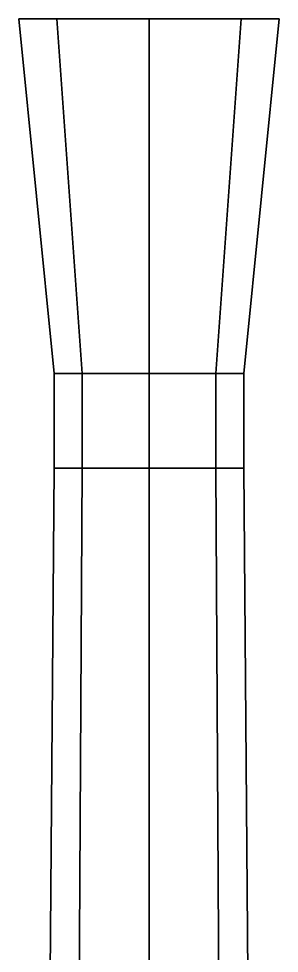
# Model space of a CAD drawing. Header units: millimetres. Extents: x -8.4 to 8.4, y -6.1 to 12.5.
# Drawn here: x -0.055 to 0.055, y 6.125 to 6.52 of the extents above; entities that cross this region are included whole.
import ezdxf

# ---------------------------------------------------------------- set-up
doc = ezdxf.new("R2010")
doc.units = ezdxf.units.MM
doc.layers.add('gun', color=1, linetype='Continuous')

msp = doc.modelspace()

# ---------------------------------------------------------------- linework, layer by layer
at = {"layer": 'gun'}
for points in [[(-0.03889, 6.52, -0.27111), (-0.055, 6.52, -0.31), (-0.04, 6.37, -0.31), (-0.02828, 6.37, -0.28172)], [(-0.055, 6.52, -0.31), (-0.03889, 6.52, -0.34889), (-0.02828, 6.37, -0.33828), (-0.04, 6.37, -0.31)], [(0.03889, 6.52, -0.27111), (-0.055, 6.52, -0.31), (-0.03889, 6.52, -0.27111), (0, 6.52, -0.255)], [(0.055, 6.52, -0.31), (-0.03889, 6.52, -0.34889), (-0.055, 6.52, -0.31), (0.03889, 6.52, -0.27111)], [(0, 6.52, -0.255), (-0.03889, 6.52, -0.27111), (-0.02828, 6.37, -0.28172), (0, 6.37, -0.27)], [(-0.03889, 6.52, -0.34889), (0, 6.52, -0.365), (0, 6.37, -0.35), (-0.02828, 6.37, -0.33828)], [(0.03889, 6.52, -0.34889), (0, 6.52, -0.365), (-0.03889, 6.52, -0.34889), (0.055, 6.52, -0.31)], [(0.03889, 6.52, -0.27111), (0, 6.52, -0.255), (0, 6.37, -0.27), (0.02828, 6.37, -0.28172)], [(0, 6.52, -0.365), (0.03889, 6.52, -0.34889), (0.02828, 6.37, -0.33828), (0, 6.37, -0.35)], [(0.055, 6.52, -0.31), (0.03889, 6.52, -0.27111), (0.02828, 6.37, -0.28172), (0.04, 6.37, -0.31)], [(0.03889, 6.52, -0.34889), (0.055, 6.52, -0.31), (0.04, 6.37, -0.31), (0.02828, 6.37, -0.33828)], [(-0.02828, 6.37, -0.28172), (-0.04, 6.37, -0.31), (-0.04, 6.33, -0.31), (-0.02828, 6.33, -0.28172)], [(-0.04, 6.37, -0.31), (-0.02828, 6.37, -0.33828), (-0.02828, 6.33, -0.33828), (-0.04, 6.33, -0.31)], [(0, 6.37, -0.27), (-0.02828, 6.37, -0.28172), (-0.02828, 6.33, -0.28172), (0, 6.33, -0.27)], [(-0.02828, 6.37, -0.33828), (0, 6.37, -0.35), (0, 6.33, -0.35), (-0.02828, 6.33, -0.33828)], [(0.02828, 6.37, -0.28172), (0, 6.37, -0.27), (0, 6.33, -0.27), (0.02828, 6.33, -0.28172)], [(0, 6.37, -0.35), (0.02828, 6.37, -0.33828), (0.02828, 6.33, -0.33828), (0, 6.33, -0.35)], [(0.04, 6.37, -0.31), (0.02828, 6.37, -0.28172), (0.02828, 6.33, -0.28172), (0.04, 6.33, -0.31)], [(0.02828, 6.37, -0.33828), (0.04, 6.37, -0.31), (0.04, 6.33, -0.31), (0.02828, 6.33, -0.33828)], [(-0.03889, 4.44, -0.34889), (-0.055, 4.44, -0.31), (-0.04, 6.33, -0.31), (-0.02828, 6.33, -0.33828)], [(-0.055, 4.44, -0.31), (-0.03889, 4.44, -0.27111), (-0.02828, 6.33, -0.28172), (-0.04, 6.33, -0.31)], [(0, 4.44, -0.365), (-0.03889, 4.44, -0.34889), (-0.02828, 6.33, -0.33828), (0, 6.33, -0.35)], [(-0.03889, 4.44, -0.27111), (0, 4.44, -0.255), (0, 6.33, -0.27), (-0.02828, 6.33, -0.28172)], [(0.03889, 4.44, -0.34889), (0, 4.44, -0.365), (0, 6.33, -0.35), (0.02828, 6.33, -0.33828)], [(0, 4.44, -0.255), (0.03889, 4.44, -0.27111), (0.02828, 6.33, -0.28172), (0, 6.33, -0.27)], [(0.055, 4.44, -0.31), (0.03889, 4.44, -0.34889), (0.02828, 6.33, -0.33828), (0.04, 6.33, -0.31)], [(0.03889, 4.44, -0.27111), (0.055, 4.44, -0.31), (0.04, 6.33, -0.31), (0.02828, 6.33, -0.28172)]]:
    msp.add_3dface(points, dxfattribs=at)

doc.saveas('drawing.dxf')
